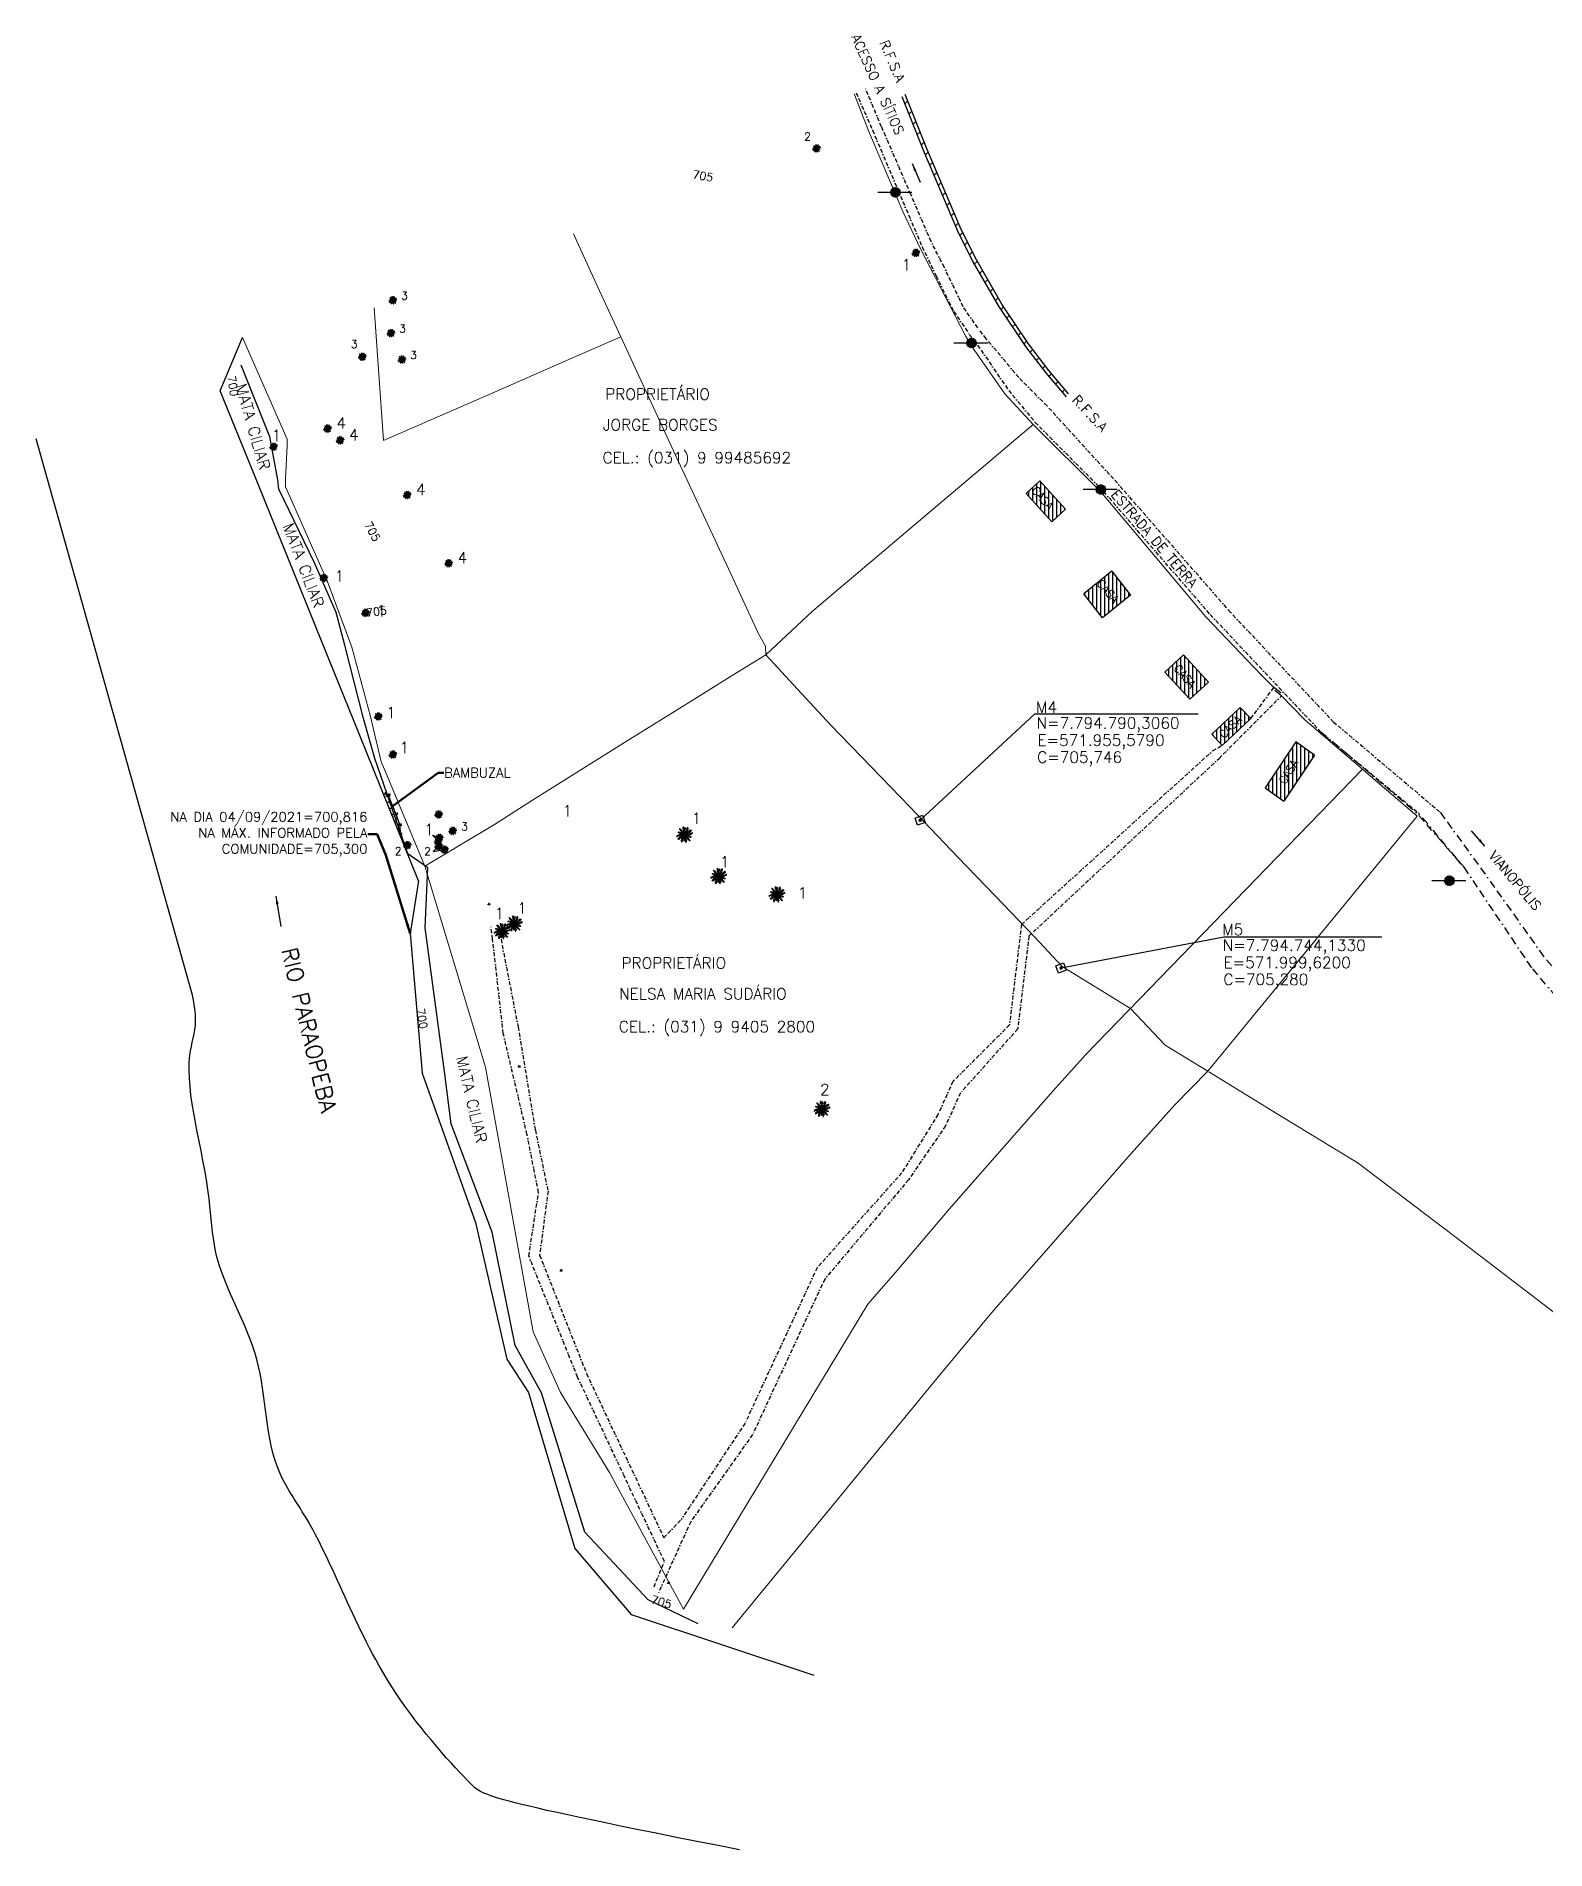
# Model space of a CAD drawing. Header units: metres. Extents: x 571679 to 576048, y 7793723 to 7796430.
# Drawn here: x 571679 to 572151, y 7794469 to 7795035 of the extents above; entities that cross this region are included whole.
import ezdxf
from ezdxf.enums import TextEntityAlignment as Align

# ---------------------------------------------------------------- set-up
doc = ezdxf.new("R2010")
doc.units = ezdxf.units.M
doc.header["$PDMODE"] = 35
doc.header["$PDSIZE"] = 0.1
doc.linetypes.add('BORDER2', pattern=[0.875, 0.25, -0.125, 0.25, -0.125, 0, -0.125])
doc.linetypes.add('CONTINUO', pattern=[0])
for name, color, linetype in [('_A', 7, 'CONTINUO'), ('_ARBUS', 7, 'CONTINUO'), ('_ARBUST', 7, 'CONTINUO'), ('_BAMB', 7, 'CONTINUO'), ('BAMBUZAL', 3, 'Continuous'), ('TOP_CASA_EDIFICAÇÕES', 2, 'Continuous'), ('TOP_LINHA CHAMADA', 1, 'CONTINUO'), ('TOP_MARCO', 3, 'Continuous'), ('TOP_PORTÃO', 3, 'Continuous'), ('TOP_POSTE', 5, 'Continuous'), ('TOP_RIO CRISTA', 1, 'Continuous'), ('TOP_RIO NA', 5, 'Continuous'), ('TOP_SHOPING', 2, 'Continuous'), ('TOP_TEXTO_NOME RUA', 2, 'Continuous'), ('TOP_TEXTO_PROPRIETÁRIOS', 2, 'Continuous'), ('TOP_Trilho', 5, 'Continuous'), ('TOP_TX03', 3, 'Continuous'), ('TOP_TXT', 2, 'Continuous'), ('TPCDSRUTE-Q', 2, 'BORDER2'), ('TPCNVELMS-Q', 3, 'Continuous')]:
    doc.layers.add(name, color=color, linetype=linetype)
doc.layers.add('TOP_ARVORES', color=8, linetype='Continuous', lineweight=9)
doc.layers.add('TOP_CERCA', color=1, linetype='CERCA_DE_ARAME', lineweight=0)
doc.styles.add('R100', font='romans.shx', dxfattribs={"height": 1.25})
doc.styles.add('ROMANS', font='romans.shx')
doc.styles.add('SIMPLEX', font='simplex', dxfattribs={"height": 0.2})
doc.styles.get("Standard").update_dxf_attribs({"font": 'simplex.shx'})
doc.linetypes.add('CERCA1', pattern='A,2,-0.5,["X",Standard,S=0.7,R=1,X=0,Y=-0.3],-1', length=3.5)
doc.linetypes.add('CERCA_DE_ARAME', pattern='A,0.15,-0.05,["X",Standard,S=0.05,R=0,X=-0.0175,Y=-0.025],-0.05', length=0.25)
doc.dimstyles.get("Standard").update_dxf_attribs({"dimtxt": 0.18, "dimasz": 0.18, "dimexe": 0.18, "dimexo": 0.0625, "dimgap": 0.09, "dimtad": 0, "dimtih": 1, "dimtoh": 1, "dimdec": 4, "dimzin": 0, "dimdsep": 46, "dimtxsty": 'Standard', "dimcen": 0.09, "dimadec": 0, "dimazin": 0, "dimtfac": 1, "dimtdec": 4, "dimtofl": 0, "dimtmove": 0, "dimatfit": 3, "dimfxl": 1, "dimtolj": 1, "dimtzin": 0, "dimarcsym": 0})

# ---------------------------------------------------------------- blocks, each defined once
blk = doc.blocks.new('*X3')
at = {"color": 0}
for p, q in [((651.16, 318.82), (652.45, 320.11)), ((651.16, 318.73), (652.53, 320.1)), ((651.16, 318.91), (652.35, 320.1)), ((651.17, 318.65), (652.61, 320.1)), ((651.17, 319.01), (652.25, 320.09)), ((651.18, 318.57), (652.69, 320.09)), ((651.19, 318.5), (652.76, 320.07)), ((651.2, 319.12), (652.14, 320.07)), ((651.21, 318.43), (652.83, 320.05)), ((651.23, 318.36), (652.9, 320.03)), ((651.24, 319.25), (652.01, 320.03)), ((651.26, 318.3), (652.96, 320.01)), ((651.28, 318.24), (653.03, 319.98)), ((651.31, 319.41), (651.86, 319.96)), ((651.31, 318.18), (653.08, 319.95)), ((651.35, 318.12), (653.14, 319.92)), ((651.38, 318.07), (653.19, 319.88)), ((651.42, 318.02), (653.25, 319.85)), ((651.46, 317.97), (653.3, 319.81)), ((651.5, 317.92), (653.34, 319.77)), ((651.54, 317.88), (653.39, 319.72)), ((651.59, 317.83), (653.43, 319.68)), ((651.63, 317.79), (653.47, 319.63)), ((651.68, 317.75), (653.51, 319.58)), ((651.74, 317.72), (653.55, 319.53)), ((651.79, 317.68), (653.58, 319.47)), ((651.85, 317.65), (653.61, 319.42)), ((651.9, 317.62), (653.64, 319.36)), ((651.97, 317.59), (653.67, 319.3)), ((652.03, 317.57), (653.69, 319.23)), ((652.1, 317.55), (653.72, 319.17)), ((652.17, 317.53), (653.73, 319.1)), ((652.24, 317.51), (653.75, 319.02)), ((652.32, 317.5), (653.76, 318.94)), ((652.4, 317.5), (653.77, 318.86)), ((652.49, 317.5), (653.77, 318.78)), ((652.58, 317.5), (653.76, 318.68)), ((652.68, 317.51), (653.75, 318.58)), ((652.8, 317.54), (653.72, 318.47)), ((652.93, 317.58), (653.68, 318.34)), ((653.09, 317.66), (653.61, 318.17))]:
    blk.add_line(p, q, dxfattribs=at)
blk = doc.blocks.new('A$C4F9E0647')
at = {"layer": 'TOP_POSTE'}
blk.add_line((0, 1.9, 844.97), (4.97, 0, 844.97), dxfattribs=at)
blk.add_ellipse((2.4, 0.98, 823.41), major_axis=(-0.299, 0.67), ratio=1, start_param=3.926991217074737, end_param=10.21017652425432, dxfattribs=at)
at = {"layer": 'TOP_POSTE', "xscale": 0.5618340001441985, "yscale": 0.5618340001441985, "zscale": 0.5618340001441985, "rotation": 339.0525717729745}
blk.add_blockref('*X3', (-403.99, -35.24, 823.41), dxfattribs=at)
blk = doc.blocks.new('A$C50B3580C')
at = {"layer": 'TOP_ARVORES', "lineweight": 0}
for p, q in [((0.38, 2.21, 754.02), (0, 2.28, 754.02)), ((0.23, 2.12, 754.02), (0.1, 1.79, 754.02)), ((0.68, 1.27, 754.02), (0.34, 1.23, 754.02)), ((0.53, 2.29, 754.02), (0.35, 1.92, 754.02)), ((0.65, 2.35, 754.02), (0.38, 2.48, 754.02)), ((0.71, 3.32, 754.02), (0.43, 3.25, 754.02)), ((0.93, 1.49, 754.02), (0.47, 1.45, 754.02)), ((0.61, 1.2, 754.02), (0.52, 0.98, 754.02)), ((0.89, 3.22, 754.02), (0.55, 3.12, 754.02)), ((0.85, 2.43, 754.02), (0.59, 2.11, 754.02)), ((1.17, 1.69, 754.02), (0.67, 1.71, 754.02)), ((0.97, 2.47, 754.02), (0.73, 2.63, 754.02)), ((0.81, 3.27, 754.02), (0.74, 3.47, 754.02)), ((0.8, 1.38, 754.02), (0.74, 1.07, 754.02)), ((1.06, 4.25, 754.02), (0.79, 4.4, 754.02)), ((1.17, 3.09, 754.02), (0.83, 2.98, 754.02)), ((1.1, 2.51, 754.02), (0.89, 2.18, 754.02)), ((1.07, 1.6, 754.02), (0.91, 1.02, 754.02)), ((1.21, 4.04, 754.02), (0.92, 4.11, 754.02)), ((1.02, 3.16, 754.02), (0.92, 3.43, 754.02)), ((1.38, 1.84, 754.02), (0.92, 1.95, 754.02)), ((1, 4.35, 754.02), (1, 4.58, 754.02)), ((1.23, 2.54, 754.02), (1.01, 2.74, 754.02)), ((1.43, 2.99, 754.02), (1.08, 2.88, 754.02)), ((1.4, 2.57, 754.02), (1.09, 2.25, 754.02)), ((1.42, 3.76, 754.02), (1.12, 3.84, 754.02)), ((1.14, 4.14, 754.02), (1.13, 4.43, 754.02)), ((1.25, 3.06, 754.02), (1.15, 3.36, 754.02)), ((1.55, 1.96, 754.02), (1.16, 2.04, 754.02)), ((1.27, 1.76, 754.02), (1.17, 1.26, 754.02)), ((1.61, 3.53, 754.02), (1.25, 3.61, 754.02)), ((1.68, 2.91, 754.02), (1.28, 2.79, 754.02)), ((1.5, 2.59, 754.02), (1.28, 2.79, 754.02)), ((1.68, 0.77, 754.02), (1.32, 0.56, 754.02)), ((1.35, 3.86, 754.02), (1.37, 4.27, 754.02)), ((1.57, 2.95, 754.02), (1.35, 3.28, 754.02)), ((1.59, 2.6, 754.02), (1.38, 2.27, 754.02)), ((1.73, 0.98, 754.02), (1.38, 0.79, 754.02)), ((1.52, 1.93, 754.02), (1.41, 1.44, 754.02)), ((1.61, 0.36, 754.02), (1.41, 0.24, 754.02)), ((1.64, 0.57, 754.02), (1.42, 0.47, 754.02)), ((1.79, 1.18, 754.02), (1.45, 1.03, 754.02)), ((1.87, 3.23, 754.02), (1.46, 3.34, 754.02)), ((1.88, 1.41, 754.02), (1.51, 1.26, 754.02)), ((1.92, 2.18, 754.02), (1.52, 2.2, 754.02)), ((1.54, 3.62, 754.02), (1.61, 4.11, 754.02)), ((1.67, 2.6, 754.02), (1.56, 2.81, 754.02)), ((1.7, 2.05, 754.02), (1.6, 1.7, 754.02)), ((1.6, 0.29, 754.02), (1.81, 0.3, 754.02)), ((1.8, 2.61, 754.02), (1.61, 2.3, 754.02)), ((1.62, 0.45, 754.02), (1.88, 0.44, 754.02)), ((1.96, 1.6, 754.02), (1.63, 1.48, 754.02)), ((2.04, 3.04, 754.02), (1.64, 3.1, 754.02)), ((1.83, 2.87, 754.02), (1.65, 3.1, 754.02)), ((1.65, 0.66, 754.02), (1.89, 0.59, 754.02)), ((1.71, 0.89, 754.02), (1.98, 0.79, 754.02)), ((1.76, 3.36, 754.02), (1.78, 3.82, 754.02)), ((1.76, 1.1, 754.02), (2.02, 0.96, 754.02)), ((1.92, 2.61, 754.02), (1.77, 2.88, 754.02)), ((2.12, 1.91, 754.02), (1.79, 1.81, 754.02)), ((1.83, 1.3, 754.02), (2.05, 1.17, 754.02)), ((2.03, 2.61, 754.02), (1.87, 2.35, 754.02)), ((2.21, 4.54, 754.02), (1.9, 4.68, 754.02)), ((2.29, 4.3, 754.02), (1.91, 4.45, 754.02)), ((2.24, 2.12, 754.02), (1.91, 2.03, 754.02)), ((1.92, 1.53, 754.02), (2.18, 1.3, 754.02)), ((1.99, 3.1, 754.02), (1.94, 3.61, 754.02)), ((2.12, 4.78, 754.02), (1.96, 4.85, 754.02)), ((2.38, 4.01, 754.02), (2, 4.26, 754.02)), ((2.13, 2.6, 754.02), (2, 2.91, 754.02)), ((2.25, 2.83, 754.02), (2.03, 2.83, 754.02)), ((2.04, 1.77, 754.02), (2.3, 1.51, 754.02)), ((2.38, 2.33, 754.02), (2.07, 2.26, 754.02)), ((2.28, 2.59, 754.02), (2.08, 2.27, 754.02)), ((2.45, 3.67, 754.02), (2.12, 3.98, 754.02)), ((2.14, 2.94, 754.02), (2.12, 3.38, 754.02)), ((2.48, 3.44, 754.02), (2.15, 3.72, 754.02)), ((2.17, 4.66, 754.02), (2.18, 5.07, 754.02)), ((2.43, 1.01, 754.02), (2.17, 0.91, 754.02)), ((2.18, 2.02, 754.02), (2.38, 1.71, 754.02)), ((2.37, 0.77, 754.02), (2.2, 0.74, 754.02)), ((2.5, 3.17, 754.02), (2.24, 3.43, 754.02)), ((2.25, 4.42, 754.02), (2.32, 4.87, 754.02)), ((2.49, 1.28, 754.02), (2.26, 1.14, 754.02)), ((2.36, 2.72, 754.02), (2.27, 3.12, 754.02)), ((2.55, 1.54, 754.02), (2.3, 1.34, 754.02)), ((2.32, 4.22, 754.02), (2.43, 4.64, 754.02)), ((2.33, 2.25, 754.02), (2.51, 1.92, 754.02)), ((2.62, 1.83, 754.02), (2.33, 1.59, 754.02)), ((2.34, 0.65, 754.02), (2.48, 0.54, 754.02)), ((2.39, 3.93, 754.02), (2.52, 4.35, 754.02)), ((2.39, 0.85, 754.02), (2.45, 0.56, 754.02)), ((2.63, 4.12, 754.02), (2.41, 4.57, 754.02)), ((2.46, 2.42, 754.02), (2.59, 2.12, 754.02)), ((2.46, 1.15, 754.02), (2.55, 0.9, 754.02)), ((2.47, 3.53, 754.02), (2.65, 3.85, 754.02)), ((2.49, 3.32, 754.02), (2.7, 3.64, 754.02)), ((2.65, 2.66, 754.02), (2.51, 2.96, 754.02)), ((2.52, 1.39, 754.02), (2.64, 1.12, 754.02)), ((2.79, 1.75, 754.02), (2.54, 1.5, 754.02)), ((2.71, 4.42, 754.02), (2.58, 4.62, 754.02)), ((2.77, 2.83, 754.02), (2.59, 3.15, 754.02)), ((2.6, 4.04, 754.02), (2.93, 4.26, 754.02)), ((2.75, 4.63, 754.02), (2.63, 4.83, 754.02)), ((2.86, 1.49, 754.02), (2.64, 1.31, 754.02)), ((2.94, 0.96, 754.02), (2.66, 0.76, 754.02)), ((2.9, 1.28, 754.02), (2.67, 1.04, 754.02)), ((2.68, 4.29, 754.02), (2.92, 4.49, 754.02)), ((2.95, 0.73, 754.02), (2.69, 0.49, 754.02)), ((2.92, 3.05, 754.02), (2.72, 3.37, 754.02)), ((2.72, 2.75, 754.02), (3.03, 2.81, 754.02)), ((2.73, 4.5, 754.02), (2.95, 4.74, 754.02)), ((2.74, 2.36, 754.02), (2.83, 1.96, 754.02)), ((2.75, 1.88, 754.02), (2.98, 1.7, 754.02)), ((3.06, 3.3, 754.02), (2.8, 3.56, 754.02)), ((2.95, 0.5, 754.02), (2.8, 0.26, 754.02)), ((2.82, 2.49, 754.02), (3.02, 2.81, 754.02)), ((2.82, 1.63, 754.02), (3.03, 1.49, 754.02)), ((2.85, 2.25, 754.02), (3.07, 2.24, 754.02)), ((2.86, 2.95, 754.02), (3.19, 3.05, 754.02)), ((2.87, 1.42, 754.02), (3.1, 1.24, 754.02)), ((3.18, 3.55, 754.02), (2.92, 3.78, 754.02)), ((2.92, 1.17, 754.02), (3.15, 0.93, 754.02)), ((2.94, 0.88, 754.02), (3.27, 0.66, 754.02)), ((2.95, 0.65, 754.02), (3.22, 0.45, 754.02)), ((2.95, 0.4, 754.02), (3.11, 0.3, 754.02)), ((2.96, 2.14, 754.02), (2.98, 1.7, 754.02)), ((2.97, 2.47, 754.02), (3.11, 2.17, 754.02)), ((2.99, 3.17, 754.02), (3.31, 3.27, 754.02)), ((3.27, 3.78, 754.02), (3.05, 3.9, 754.02)), ((3.06, 2.04, 754.02), (3.46, 1.98, 754.02)), ((3.07, 2.47, 754.02), (3.23, 2.73, 754.02)), ((3.34, 3.98, 754.02), (3.08, 4.11, 754.02)), ((3.11, 1.98, 754.02), (3.16, 1.46, 754.02)), ((3.39, 4.18, 754.02), (3.13, 4.29, 754.02)), ((3.14, 3.47, 754.02), (3.47, 3.6, 754.02)), ((3.18, 2.89, 754.02), (3.58, 2.88, 754.02)), ((3.19, 2.46, 754.02), (3.33, 2.2, 754.02)), ((3.45, 4.42, 754.02), (3.21, 4.48, 754.02)), ((3.48, 4.63, 754.02), (3.22, 4.64, 754.02)), ((3.23, 3.67, 754.02), (3.59, 3.82, 754.02)), ((3.23, 1.85, 754.02), (3.64, 1.74, 754.02)), ((3.27, 2.2, 754.02), (3.45, 1.98, 754.02)), ((3.5, 4.78, 754.02), (3.29, 4.78, 754.02)), ((3.3, 2.46, 754.02), (3.49, 2.78, 754.02)), ((3.31, 3.89, 754.02), (3.65, 4.05, 754.02)), ((3.34, 1.72, 754.02), (3.33, 1.26, 754.02)), ((3.37, 4.1, 754.02), (3.72, 4.28, 754.02)), ((3.4, 3.03, 754.02), (3.5, 3.37, 754.02)), ((3.42, 4.3, 754.02), (3.78, 4.51, 754.02)), ((3.42, 2.16, 754.02), (3.82, 2.29, 754.02)), ((3.43, 2.47, 754.02), (3.54, 2.27, 754.02)), ((3.46, 4.51, 754.02), (3.68, 4.61, 754.02)), ((3.49, 4.71, 754.02), (3.69, 4.83, 754.02)), ((3.49, 1.55, 754.02), (3.85, 1.46, 754.02)), ((3.57, 1.46, 754.02), (3.49, 0.96, 754.02)), ((3.51, 2.48, 754.02), (3.72, 2.81, 754.02)), ((3.53, 2.13, 754.02), (3.76, 1.8, 754.02)), ((3.55, 3.12, 754.02), (3.94, 3.03, 754.02)), ((3.58, 3.14, 754.02), (3.7, 3.63, 754.02)), ((3.61, 2.49, 754.02), (3.83, 2.28, 754.02)), ((3.68, 2.08, 754.02), (4.02, 2.2, 754.02)), ((3.68, 1.31, 754.02), (3.98, 1.24, 754.02)), ((3.7, 2.5, 754.02), (4.01, 2.83, 754.02)), ((3.72, 3.24, 754.02), (4.18, 3.12, 754.02)), ((3.75, 1.22, 754.02), (3.73, 0.81, 754.02)), ((3.83, 3.32, 754.02), (3.93, 3.82, 754.02)), ((3.85, 2.02, 754.02), (3.95, 1.72, 754.02)), ((3.87, 2.54, 754.02), (4.09, 2.33, 754.02)), ((3.89, 1.04, 754.02), (4.18, 0.96, 754.02)), ((3.93, 3.39, 754.02), (4.44, 3.37, 754.02)), ((3.93, 1.99, 754.02), (4.28, 2.1, 754.02)), ((3.96, 0.94, 754.02), (3.97, 0.65, 754.02)), ((4, 2.57, 754.02), (4.21, 2.89, 754.02)), ((4.03, 3.47, 754.02), (4.19, 4.06, 754.02)), ((4.04, 0.83, 754.02), (4.31, 0.68, 754.02)), ((4.08, 1.92, 754.02), (4.18, 1.65, 754.02)), ((4.11, 0.73, 754.02), (4.11, 0.5, 754.02)), ((4.13, 2.61, 754.02), (4.37, 2.44, 754.02)), ((4.17, 3.58, 754.02), (4.63, 3.62, 754.02)), ((4.21, 1.86, 754.02), (4.55, 1.96, 754.02)), ((4.25, 2.65, 754.02), (4.51, 2.97, 754.02)), ((4.29, 1.81, 754.02), (4.36, 1.6, 754.02)), ((4.3, 3.7, 754.02), (4.36, 4.01, 754.02)), ((4.39, 1.75, 754.02), (4.67, 1.83, 754.02)), ((4.42, 3.81, 754.02), (4.76, 3.84, 754.02)), ((4.45, 2.73, 754.02), (4.73, 2.6, 754.02)), ((4.49, 3.88, 754.02), (4.58, 4.1, 754.02)), ((4.57, 2.78, 754.02), (4.75, 3.15, 754.02)), ((4.72, 2.86, 754.02), (5.1, 2.79, 754.02)), ((4.87, 2.95, 754.02), (5, 3.29, 754.02))]:
    blk.add_line(p, q, dxfattribs=at)
for centre, radius, start, end in [((1.88, -0.4, 754.02), 3.02, 77.2322, 126.3968), ((5.1, -3.42, 754.02), 6.44, 118.0539, 136.0226), ((2.8, 6.92, 754.02), 4.16, 236.7552, 259.3683), ((9.64, 10.2, 754.02), 10.44, 213.1493, 227.2394), ((5.76, -0.14, 754.02), 4.18, 140.0684, 175.6203), ((2.05, 0.43, 754.02), 2.2, 78.2652, 97.8714), ((6.07, -0.19, 754.02), 4.51, 142.4887, 155.6997), ((-2.24, 2.89, 754.02), 4.75, 0.8278, 26.9321), ((5.27, 6.18, 754.02), 4.49, 223.4991, 233.0264), ((95.07, -20.44, 754.02), 95.1, 166.2996, 167.2756), ((0.46, 4.9, 754.02), 2.3, 329.0895, 356.1282), ((9.68, -2.68, 754.02), 8.91, 138.667, 143.7298), ((-1.15, 0.61, 754.02), 4.1, 351.4843, 27.13), ((-0.65, 5.22, 754.02), 4.18, 320.0684, 355.6203), ((3.22, 5.48, 754.02), 3.02, 257.2322, 306.3968), ((-4.54, -5.13, 754.02), 10.44, 33.1493, 47.2394), ((1.68, -3.96, 754.02), 6.62, 75.9159, 82.2755), ((-0.42, -0.91, 754.02), 4.58, 36.7647, 49.3719), ((0.96, 1.55, 754.02), 1.87, 2.467, 30.5395), ((0, 8.5, 754.02), 6.44, 298.0539, 316.0226), ((2.3, -1.85, 754.02), 4.16, 56.7552, 79.3683)]:
    blk.add_arc(centre, radius, start, end, dxfattribs=at)
blk = doc.blocks.new('A$C39AB6676')
at = {"layer": 'TOP_MARCO'}
for p, q in [((0, 4.5, -4.7), (4.8, 6.3, -4.7)), ((1.7, 0, -4.7), (0, 4.5, -4.7)), ((6.4, 1.8, -4.7), (1.7, 0, -4.7)), ((4.8, 6.3, -4.7), (6.4, 1.8, -4.7))]:
    blk.add_line(p, q, dxfattribs=at)
at = {"layer": 'TOP_MARCO', "const_width": 1.08, "elevation": -4.7}
blk.add_lwpolyline([(3.4, 2.7, 1), (3, 3.7, 1)], format="xyb", close=True, dxfattribs=at)
blk = doc.blocks.new('SIMB_PONTO')
at = {"color": 0}
blk.add_point((0, 0), dxfattribs=at)
for tag in ['desc:', 'cota:', 'pto:']:
    blk.add_attdef(tag, (0, 0), '', height=1)

msp = doc.modelspace()

# ---------------------------------------------------------------- hatches: boundary and pattern name
at = {"layer": 'BAMBUZAL'}
h = msp.add_hatch(dxfattribs=at)
h.set_pattern_fill('CROSS', color=256, scale=0.1, style=0)
h.set_pattern_definition([(0, (7.93915, 2.7036), (0.635, 0.635), [0.3175, -0.9525]), (90, (8.0979, 2.54485), (-0.635, 0.635), [0.3175, -0.9525])])
h.paths.add_polyline_path([(571789.348, 7794798.121), (571788.294, 7794798.579), (571793.041, 7794785.941), (571792.93, 7794788.81), (571791.665, 7794792.2)])
at = {"layer": 'TOP_SHOPING'}
h = msp.add_hatch(dxfattribs=at)
h.set_pattern_fill('ANSI31', color=1, scale=10, angle=45, style=0)
h.set_pattern_definition([(90, (-44.1832, -44.917), (-1.25, 0), [])])
h.paths.add_polyline_path([(572001.042, 7794887.506), (571993.021, 7794896.323), (571988.694, 7794892.412), (571996.715, 7794883.595)])
h.paths.add_polyline_path([(572021.349, 7794860.601), (572015.45, 7794868.102), (572006.708, 7794861.089), (572012.607, 7794853.588)])
h.paths.add_polyline_path([(572037.852, 7794841.964), (572032.039, 7794836.597), (572039.919, 7794828.114), (572045.731, 7794833.48)])
h.paths.add_polyline_path([(572058.937, 7794822.09), (572055.631, 7794825.569), (572046.701, 7794817.179), (572050.007, 7794813.7)])
h.paths.add_polyline_path([(572073.053, 7794814.847), (572063.393, 7794800.43), (572069.228, 7794796.231), (572078.888, 7794810.648)])
h.paths.add_polyline_path([(571989.585, 7794893.072), (571996.072, 7794885.54), (571998.914, 7794887.987), (571992.427, 7794895.519)], flags=24)
h.paths.add_polyline_path([(572009.975, 7794864.018), (572016.462, 7794856.486), (572019.303, 7794858.934), (572012.816, 7794866.466)], flags=25)
h.paths.add_polyline_path([(572034.06, 7794837.471), (572040.547, 7794829.939), (572043.388, 7794832.386), (572036.901, 7794839.918)], flags=24)
h.paths.add_polyline_path([(572050.824, 7794815.041), (572057.795, 7794822.128), (572055.122, 7794824.758), (572048.151, 7794817.671)], flags=24)
h.paths.add_polyline_path([(572070.049, 7794800.737), (572075.185, 7794809.248), (572071.974, 7794811.186), (572066.839, 7794802.674)], flags=24)
at = {"layer": 'TOP_Trilho'}
h = msp.add_hatch(dxfattribs=at)
h.set_pattern_fill('ANSI31', color=256)
h.set_pattern_definition([(45, (-177.923, -203.967), (-2.2450640303, 2.2450640303), [])])
h.paths.add_polyline_path([(571968.435, 7794974.92), (571957.746, 7794999.86), (571950.925, 7795017.125), (571949.845, 7795016.424), (571956.585, 7794999.503), (571967.277, 7794974.463), (571972.067, 7794964.775), (571980.037, 7794950.945), (571988.479, 7794938.345), (571994.773, 7794930.236), (572001.211, 7794922.631), (572001.971, 7794923.503), (571995.822, 7794930.863), (571989.414, 7794939.177), (571981.13, 7794951.53), (571973.178, 7794965.401)])

# ---------------------------------------------------------------- linework, layer by layer
at = {"color": 3, "flags": 128}
msp.add_lwpolyline([(571736.848, 7794924.483), (571743.826, 7794941.19)], dxfattribs=at)
for points, elevation in [([(571804.926, 7794783.768), (571803.182, 7794785.684), (571805.278, 7794784.805)], 704.161), ([(571805.062, 7794782.237), (571803.386, 7794780.527), (571806.903, 7794781.135)], 704.083)]:
    msp.add_lwpolyline(points, dxfattribs=dict(at, elevation=elevation))
at = {"layer": 'BAMBUZAL', "elevation": 701.511, "flags": 128}
msp.add_lwpolyline([(571788.294, 7794798.579), (571789.348, 7794798.121), (571791.665, 7794792.2), (571792.93, 7794788.81), (571793.041, 7794785.941)], dxfattribs=at)
at = {"layer": 'TOP_CASA_EDIFICAÇÕES'}
for points in [[(571988.694, 7794892.412), (571993.021, 7794896.323)], [(572001.042, 7794887.506), (571993.021, 7794896.323)], [(571988.694, 7794892.412), (571996.715, 7794883.595), (572001.042, 7794887.506)], [(572015.45, 7794868.102), (572006.708, 7794861.089)], [(572015.45, 7794868.102), (572021.349, 7794860.601)], [(572021.349, 7794860.601), (572012.607, 7794853.588), (572006.708, 7794861.089)], [(572037.852, 7794841.964), (572032.039, 7794836.597), (572039.919, 7794828.114)], [(572045.731, 7794833.48), (572037.852, 7794841.964)], [(572045.731, 7794833.48), (572039.919, 7794828.114)], [(572055.631, 7794825.569), (572046.701, 7794817.179), (572050.007, 7794813.7)], [(572058.937, 7794822.09), (572050.007, 7794813.7)], [(572058.937, 7794822.09), (572055.631, 7794825.569)], [(572073.053, 7794814.847), (572063.393, 7794800.43), (572069.228, 7794796.231)], [(572078.888, 7794810.648), (572069.228, 7794796.231)], [(572078.888, 7794810.648), (572073.053, 7794814.847)]]:
    msp.add_lwpolyline(points, dxfattribs=at)
at = {"layer": 'TOP_CERCA', "linetype": 'CERCA1'}
for points in [[(571990.926, 7794913.995), (571982.013, 7794923.598), (571972.454, 7794937.307), (571969.873, 7794941.42), (571955.706, 7794968.829), (571950.191, 7794980.508), (571939.496, 7795005.503), (571934.991, 7795017.302)], [(571907.314, 7794841.977), (571907.299, 7794844.735), (571905.081, 7794848.562), (571896.485, 7794867.049), (571877.792, 7794907.318), (571862.023, 7794941.415), (571854.709, 7794957.142), (571847.24, 7794973.577)], [(571990.926, 7794913.995), (571921.903, 7794855.657), (571907.314, 7794841.977), (571896.877, 7794835.588), (571882.642, 7794826.736), (571864.838, 7794815.63), (571850.335, 7794806.555), (571834.465, 7794796.591), (571822.506, 7794788.988)], [(572062.176, 7794835.771), (572044.839, 7794853.912), (572012.053, 7794892.966), (571990.926, 7794913.995)], [(571907.314, 7794841.977), (571917.198, 7794831.262), (571927.636, 7794820.03), (571940.226, 7794807.028), (571952.367, 7794794.467), (571967.373, 7794778.746), (571978.996, 7794766.684), (571991.291, 7794753.847), (571999.93, 7794744.645), (572021.347, 7794731.531), (572032.173, 7794720.079), (572045.496, 7794711.904), (572035.103, 7794701.243), (572021.56, 7794686.229), (571978.637, 7794637.246), (571962.283, 7794617.682), (571896.844, 7794537.953)], [(572066.137, 7794831.793), (572062.176, 7794835.771)], [(572110.935, 7794791.632), (572075.74, 7794821.776), (572068.543, 7794829.233)], [(572093.822, 7794806.29), (572007.393, 7794717.137), (571997.056, 7794705.661), (571973.596, 7794679.007), (571964.617, 7794668.742), (571948.415, 7794649.602), (571939.236, 7794639.055)], [(571822.506, 7794788.988), (571800.747, 7794775.967), (571819.743, 7794713.148)], [(572110.935, 7794791.632), (572045.496, 7794711.904)], [(571834.652, 7794630.433), (571819.743, 7794713.148)], [(572045.781, 7794711.669), (572067.124, 7794698.597), (572092.449, 7794683.208), (572122.26, 7794660.603), (572157.265, 7794633.815), (572201.371, 7794599.987), (572232.192, 7794575.206), (572253.434, 7794546.709), (572284.606, 7794514.125), (572302.169, 7794502.502), (572309.644, 7794498.059)], [(571939.236, 7794639.055), (571881.618, 7794543.783)], [(571834.652, 7794630.433), (571843.209, 7794611.475), (571858.45, 7794586.457), (571881.618, 7794543.783)]]:
    msp.add_lwpolyline(points, dxfattribs=at)
for points, elevation in [([(571784.932, 7794950.376), (571787.875, 7794908.946), (571822.593, 7794924.065), (571846.673, 7794934.749), (571862.023, 7794941.415)], 702.707), ([(571743.826, 7794941.19), (571757.724, 7794909.368), (571757.778, 7794907.298), (571757.272, 7794897.023), (571757.27, 7794894.496), (571770.284, 7794865.159), (571777.965, 7794844.431), (571783.753, 7794822.767), (571787.154, 7794808.612), (571788.143, 7794806.155), (571800.747, 7794775.967)], 704.459)]:
    msp.add_lwpolyline(points, dxfattribs=dict(at, elevation=elevation))
at = {"layer": 'TOP_LINHA CHAMADA', "color": 1, "linetype": 'CONTINUO'}
for points in [[(572042.451, 7794823.473), (571991.34, 7794823.473), (571955.579, 7794790.306)], [(572099.875, 7794753.821), (572050.503, 7794753.815), (571999.62, 7794744.133)]]:
    msp.add_lwpolyline(points, dxfattribs=at)
at = {"layer": 'TOP_PORTÃO'}
for points in [[(572068.277, 7794830.155), (572066.137, 7794831.793)], [(572068.543, 7794829.233), (572066.403, 7794830.871)]]:
    msp.add_lwpolyline(points, dxfattribs=at)
at = {"layer": 'TOP_RIO CRISTA'}
for points in [[(571801.756, 7794775.422), (571795.478, 7794779.77), (571785.155, 7794809.554), (571781.577, 7794822.072), (571775.715, 7794845.049), (571773.03, 7794855.198), (571766.256, 7794870.721), (571755.159, 7794893.781), (571754.864, 7794896.728), (571752.278, 7794910.081), (571743.409, 7794932.514)], [(571886.211, 7794539.235), (571870.574, 7794546.729), (571850.752, 7794567.821), (571837.209, 7794611.44), (571829.022, 7794626.19), (571821.854, 7794661.642), (571808.968, 7794695.446), (571806.934, 7794711.792), (571800.898, 7794756.672), (571801.756, 7794775.422)]]:
    msp.add_lwpolyline(points, dxfattribs=at)
at = {"layer": 'TOP_RIO NA', "color": 5, "flags": 128}
msp.add_lwpolyline([(571798.806, 7794771.385), (571780.207, 7794817.342), (571770.843, 7794840.482), (571762.09, 7794862.111), (571748.657, 7794895.304), (571736.848, 7794924.483)], dxfattribs=at)
at = {"layer": 'TOP_RIO NA', "color": 5, "elevation": 704.081, "flags": 128}
msp.add_lwpolyline([(571728.173, 7794735.624), (571679.319, 7794909.501)], dxfattribs=at)
at = {"layer": 'TOP_RIO NA', "color": 5}
msp.add_lwpolyline([(571798.806, 7794771.385), (571796.204, 7794754.895), (571799.895, 7794711.316), (571816.61, 7794664.591), (571826.435, 7794621.901), (571833.209, 7794611.449), (571847.61, 7794562.71), (571865.275, 7794542.149), (571922.332, 7794523.192)], dxfattribs=at)
msp.add_open_spline([(571899.076, 7794468.623, 704.841), (571820.494, 7794484.02, 705.059), (571815.774, 7794488.106, 705.643), (571783.682, 7794522.992, 702.951), (571770.382, 7794564.213, 705.553), (571750.311, 7794591.22, 702.77), (571752.239, 7794623.016, 704.988), (571734.659, 7794648.952, 702.338), (571733.504, 7794681.232, 702.856), (571724.008, 7794710.938, 701.235), (571729.927, 7794726.178, 705.527), (571728.691, 7794732.835, 704.508), (571728.173, 7794735.624, 704.081)], degree=3, knots=[0, 0, 0, 0, 17.3444882, 46.3118351, 91.9867051, 108.8790701, 145.0504634, 181.2534851, 197.7260164, 243.0164214, 257.8216385, 268.4965858, 268.4965858, 268.4965858, 268.4965858], dxfattribs=at)
at = {"layer": 'TOP_Trilho', "flags": 128}
for points, elevation in [([(571949.845, 7795016.424), (571956.585, 7794999.503), (571967.277, 7794974.463), (571972.067, 7794964.775), (571980.037, 7794950.945), (571988.479, 7794938.345), (571994.773, 7794930.236), (572001.211, 7794922.631)], 709.383), ([(572001.971, 7794923.503), (571995.822, 7794930.863), (571989.414, 7794939.177), (571981.13, 7794951.53), (571973.178, 7794965.401), (571968.435, 7794974.92), (571957.746, 7794999.86), (571950.925, 7795017.125)], 709.432)]:
    msp.add_lwpolyline(points, dxfattribs=dict(at, elevation=elevation))
at = {"layer": 'TPCDSRUTE-Q', "ltscale": 5}
for points, elevation in [([(571935.592, 7795017.66), (571940.697, 7795005.942), (571956.22, 7794969.465), (571960.566, 7794960.411), (571966.09, 7794949.303), (571970.927, 7794942.144), (571973.554, 7794938.763), (571983.288, 7794924.607), (571991.423, 7794914.74)], 707.721), ([(571987.245, 7794757.724), (572046.985, 7794811.986)], 705.39), ([(571987.245, 7794757.724), (571983.504, 7794726.353), (571965.836, 7794708.678), (571961.161, 7794698.392), (571949.828, 7794680.129), (571923.404, 7794650.499), (571900.863, 7794601.934), (571880.899, 7794571.815)], 705.39)]:
    msp.add_lwpolyline(points, dxfattribs=dict(at, elevation=elevation))
for points in [[(571995.238, 7794919.788), (571986.397, 7794928.642), (571976.248, 7794940.763), (571973.583, 7794944.183), (571969.062, 7794950.709), (571963.149, 7794963.067), (571959, 7794971.148), (571943.507, 7795007.029), (571938.295, 7795019.34)], [(572084.797, 7794820.996), (572052.622, 7794855.241), (572016.057, 7794896.971), (571995.238, 7794919.788)], [(572080.858, 7794817.869), (572045.996, 7794854.858), (572012.684, 7794893.329), (571991.423, 7794914.74)], [(572049.006, 7794809.621), (572068.543, 7794829.233)], [(572058.937, 7794822.09), (572066.137, 7794831.793)], [(572080.858, 7794817.869), (572111.471, 7794792.446)], [(572084.797, 7794820.996), (572118.122, 7794792.819)], [(572046.985, 7794811.986), (572050.007, 7794813.7)], [(571989.595, 7794754.13), (572049.006, 7794809.621)], [(571872.408, 7794550.778), (571875.644, 7794558.717), (571848.516, 7794616.308), (571833.265, 7794654.15), (571836.305, 7794673.984), (571832.694, 7794692.193), (571825.292, 7794723.708), (571821.93, 7794753.189), (571821.413, 7794757.29)], [(571823.725, 7794757.539), (571829.926, 7794725.718), (571835.314, 7794693.44), (571839.272, 7794674.425), (571836.66, 7794654.419), (571851.314, 7794617.393), (571875.479, 7794566.084), (571880.899, 7794571.815)], [(571989.595, 7794754.13), (571986.072, 7794725.092), (571968.186, 7794705.084), (571963.512, 7794694.797), (571951.947, 7794677.968), (571925.754, 7794646.905), (571903.214, 7794598.34), (571883.86, 7794571.13)], [(571883.86, 7794571.13), (571873.773, 7794548.829)]]:
    msp.add_lwpolyline(points, dxfattribs=at)
at = {"layer": 'TPCDSRUTE-Q', "ltscale": 10, "elevation": 707.596, "flags": 128}
for points in [[(572146.738, 7794744.243), (572125.595, 7794775.606), (572110.93, 7794792.417), (572080.858, 7794817.869)], [(572125.595, 7794775.606), (572111.47, 7794792.447)], [(572125.595, 7794775.606), (572111.471, 7794792.446)], [(572200.041, 7794688.007), (572159.454, 7794729.185), (572146.738, 7794744.243)]]:
    msp.add_lwpolyline(points, dxfattribs=at)
at = {"layer": 'TPCDSRUTE-Q', "ltscale": 10, "flags": 128}
msp.add_lwpolyline([(572118.122, 7794792.819), (572130.647, 7794775.606), (572150.791, 7794747.281), (572163.509, 7794732.984), (572203.905, 7794692.407), (572239.037, 7794653.798), (572265.603, 7794633.616), (572294.368, 7794619.029), (572317.19, 7794612.43), (572355.894, 7794609.368), (572387.58, 7794611.922), (572406.912, 7794615.439), (572428.416, 7794619.612), (572447.193, 7794619.711), (572481.687, 7794622.002), (572531.267, 7794627.385), (572549.471, 7794630.601), (572575.036, 7794631.931), (572607.178, 7794626.332), (572650.613, 7794602.394), (572678.165, 7794570.698), (572694.196, 7794548.659), (572713.278, 7794528.277), (572722.958, 7794520.326), (572731.626, 7794516.925), (572743.963, 7794509.128), (572766.031, 7794496.96), (572788.344, 7794501.9), (572797.794, 7794506.914), (572803.378, 7794508.234), (572822.588, 7794508.689), (572837.902, 7794508.996), (572856.484, 7794515.273)], dxfattribs=at)

# ---------------------------------------------------------------- block references
at = {"layer": '_A', "color": 3}
ref = msp.add_blockref('SIMB_PONTO', (571820.627, 7794764.065, 703.377), dxfattribs=at)
ref.add_attrib('PONTO', 'M4A', (571820.697, 7794764.135, 703.377), dxfattribs={"layer": '0', "color": 1, "height": 0.15, "style": 'SIMPLEX'})
ref.add_attrib('DESC', 'A', (571820.697, 7794764.315, 703.377), dxfattribs={"layer": '0', "color": 4, "height": 0.15, "style": 'SIMPLEX'})
ref.add_attrib('COTA', '703,377', (571820.372, 7794763.845, 703.377), dxfattribs={"layer": '0', "color": 2, "height": 0.15, "style": 'SIMPLEX'})
ref = msp.add_blockref('SIMB_PONTO', (571830.071, 7794713.358, 702.752), dxfattribs=at)
ref.add_attrib('PONTO', 'M4A1', (571830.141, 7794713.428, 702.752), dxfattribs={"layer": '0', "color": 1, "height": 0.15, "style": 'SIMPLEX'})
ref.add_attrib('DESC', 'A', (571830.141, 7794713.608, 702.752), dxfattribs={"layer": '0', "color": 4, "height": 0.15, "style": 'SIMPLEX'})
ref.add_attrib('COTA', '702,752', (571829.816, 7794713.138, 702.752), dxfattribs={"layer": '0', "color": 2, "height": 0.15, "style": 'SIMPLEX'})
ref = msp.add_blockref('SIMB_PONTO', (571843.172, 7794649.649, 704.465), dxfattribs=at)
ref.add_attrib('PONTO', 'M4A2', (571843.242, 7794649.719, 704.465), dxfattribs={"layer": '0', "color": 1, "height": 0.15, "style": 'SIMPLEX'})
ref.add_attrib('DESC', 'A', (571843.242, 7794649.899, 704.465), dxfattribs={"layer": '0', "color": 4, "height": 0.15, "style": 'SIMPLEX'})
ref.add_attrib('COTA', '704,465', (571842.917, 7794649.429, 704.465), dxfattribs={"layer": '0', "color": 2, "height": 0.15, "style": 'SIMPLEX'})
ref = msp.add_blockref('SIMB_PONTO', (571876.751, 7794552.017, 705.091), dxfattribs=at)
ref.add_attrib('PONTO', 'M4A3', (571876.821, 7794552.087, 705.091), dxfattribs={"layer": '0', "color": 1, "height": 0.15, "style": 'SIMPLEX'})
ref.add_attrib('DESC', 'A', (571876.821, 7794552.267, 705.091), dxfattribs={"layer": '0', "color": 4, "height": 0.15, "style": 'SIMPLEX'})
ref.add_attrib('COTA', '705,091', (571876.506, 7794551.797, 705.091), dxfattribs={"layer": '0', "color": 2, "height": 0.15, "style": 'SIMPLEX'})
at = {"layer": '_ARBUS', "color": 3}
ref = msp.add_blockref('SIMB_PONTO', (571795.244, 7794891.944, 703.449), dxfattribs=at)
ref.add_attrib('PONTO', '119', (571795.314, 7794892.014, 703.449), dxfattribs={"layer": '0', "color": 1, "height": 0.15, "style": 'SIMPLEX'})
ref.add_attrib('DESC', 'ARBUS', (571795.314, 7794892.194, 703.449), dxfattribs={"layer": '0', "color": 4, "height": 0.15, "style": 'SIMPLEX'})
ref.add_attrib('COTA', '703,449', (571794.989, 7794891.724, 703.449), dxfattribs={"layer": '0', "color": 2, "height": 0.15, "style": 'SIMPLEX'})
ref = msp.add_blockref('SIMB_PONTO', (571808.217, 7794870.615, 704.109), dxfattribs=at)
ref.add_attrib('PONTO', '118', (571808.287, 7794870.685, 704.109), dxfattribs={"layer": '0', "color": 1, "height": 0.15, "style": 'SIMPLEX'})
ref.add_attrib('DESC', 'ARBUS', (571808.287, 7794870.865, 704.109), dxfattribs={"layer": '0', "color": 4, "height": 0.15, "style": 'SIMPLEX'})
ref.add_attrib('COTA', '704,109', (571807.972, 7794870.395, 704.109), dxfattribs={"layer": '0', "color": 2, "height": 0.15, "style": 'SIMPLEX'})
at = {"layer": '_ARBUST', "color": 3}
ref = msp.add_blockref('SIMB_PONTO', (571770.355, 7794912.693, 704.36), dxfattribs=at)
ref.add_attrib('PONTO', '160', (571770.425, 7794912.763, 704.36), dxfattribs={"layer": '0', "color": 1, "height": 0.15, "style": 'SIMPLEX'})
ref.add_attrib('DESC', 'ARBUST', (571770.425, 7794912.943, 704.36), dxfattribs={"layer": '0', "color": 4, "height": 0.15, "style": 'SIMPLEX'})
ref.add_attrib('COTA', '704,360', (571770.1, 7794912.473, 704.36), dxfattribs={"layer": '0', "color": 2, "height": 0.15, "style": 'SIMPLEX'})
ref = msp.add_blockref('SIMB_PONTO', (571774.302, 7794909.037, 703.931), dxfattribs=at)
ref.add_attrib('PONTO', '159', (571774.372, 7794909.107, 703.931), dxfattribs={"layer": '0', "color": 1, "height": 0.15, "style": 'SIMPLEX'})
ref.add_attrib('DESC', 'ARBUST', (571774.372, 7794909.287, 703.931), dxfattribs={"layer": '0', "color": 4, "height": 0.15, "style": 'SIMPLEX'})
ref.add_attrib('COTA', '703,931', (571774.057, 7794908.817, 703.931), dxfattribs={"layer": '0', "color": 2, "height": 0.15, "style": 'SIMPLEX'})
at = {"layer": '_BAMB', "color": 3}
ref = msp.add_blockref('SIMB_PONTO', (571788.294, 7794798.579, 701.511), dxfattribs=at)
ref.add_attrib('PONTO', '141', (571788.364, 7794798.649, 701.511), dxfattribs={"layer": '0', "color": 1, "height": 0.15, "style": 'SIMPLEX'})
ref.add_attrib('DESC', 'BAMB', (571788.364, 7794798.829, 701.511), dxfattribs={"layer": '0', "color": 4, "height": 0.15, "style": 'SIMPLEX'})
ref.add_attrib('COTA', '701,511', (571788.069, 7794798.359, 701.511), dxfattribs={"layer": '0', "color": 2, "height": 0.15, "style": 'SIMPLEX'})
ref = msp.add_blockref('SIMB_PONTO', (571789.348, 7794798.121, 702.736), dxfattribs=at)
ref.add_attrib('PONTO', '142', (571789.418, 7794798.191, 702.736), dxfattribs={"layer": '0', "color": 1, "height": 0.15, "style": 'SIMPLEX'})
ref.add_attrib('DESC', 'BAMB', (571789.418, 7794798.371, 702.736), dxfattribs={"layer": '0', "color": 4, "height": 0.15, "style": 'SIMPLEX'})
ref.add_attrib('COTA', '702,736', (571789.093, 7794797.901, 702.736), dxfattribs={"layer": '0', "color": 2, "height": 0.15, "style": 'SIMPLEX'})
ref = msp.add_blockref('SIMB_PONTO', (571791.665, 7794792.2, 704.116), dxfattribs=at)
ref.add_attrib('PONTO', '143', (571791.735, 7794792.27, 704.116), dxfattribs={"layer": '0', "color": 1, "height": 0.15, "style": 'SIMPLEX'})
ref.add_attrib('DESC', 'BAMB', (571791.735, 7794792.45, 704.116), dxfattribs={"layer": '0', "color": 4, "height": 0.15, "style": 'SIMPLEX'})
ref.add_attrib('COTA', '704,116', (571791.43, 7794791.98, 704.116), dxfattribs={"layer": '0', "color": 2, "height": 0.15, "style": 'SIMPLEX'})
ref = msp.add_blockref('SIMB_PONTO', (571792.93, 7794788.81, 704.074), dxfattribs=at)
ref.add_attrib('PONTO', '144', (571793, 7794788.88, 704.074), dxfattribs={"layer": '0', "color": 1, "height": 0.15, "style": 'SIMPLEX'})
ref.add_attrib('DESC', 'BAMB', (571793, 7794789.06, 704.074), dxfattribs={"layer": '0', "color": 4, "height": 0.15, "style": 'SIMPLEX'})
ref.add_attrib('COTA', '704,074', (571792.675, 7794788.59, 704.074), dxfattribs={"layer": '0', "color": 2, "height": 0.15, "style": 'SIMPLEX'})
ref = msp.add_blockref('SIMB_PONTO', (571793.041, 7794785.941, 704.146), dxfattribs=at)
ref.add_attrib('PONTO', '145', (571793.111, 7794786.011, 704.146), dxfattribs={"layer": '0', "color": 1, "height": 0.15, "style": 'SIMPLEX'})
ref.add_attrib('DESC', 'BAMB', (571793.111, 7794786.191, 704.146), dxfattribs={"layer": '0', "color": 4, "height": 0.15, "style": 'SIMPLEX'})
ref.add_attrib('COTA', '704,146', (571792.796, 7794785.721, 704.146), dxfattribs={"layer": '0', "color": 2, "height": 0.15, "style": 'SIMPLEX'})
at = {"layer": 'TOP_ARVORES', "rotation": 0.3546321710649733}
for p, xscale, yscale, zscale in [((571921.924, 7794998.952, 328.948), 0.4999999999999997, 0.4999999999999997, 0.4999999999999997), ((571952.976, 7794966.307, 330.096), 0.4999999999999997, 0.4999999999999997, 0.4999999999999997), ((571789.508, 7794951.509, 325.174), 0.4999999999999996, 0.4999999999999996, 0.4999999999999996), ((571788.909, 7794941.251, 325.418), 0.4999999999999996, 0.4999999999999996, 0.4999999999999996), ((571779.961, 7794933.861, 326.089), 0.4999999999999996, 0.4999999999999996, 0.4999999999999996), ((571792.359, 7794932.982, 325.216), 0.4999999999999996, 0.4999999999999996, 0.4999999999999996), ((571769.092, 7794911.397, 327.423), 0.4999999999999997, 0.4999999999999997, 0.4999999999999997), ((571752.225, 7794905.736, 327.295), 0.4999999999999998, 0.4999999999999998, 0.4999999999999998), ((571773.039, 7794907.74, 326.994), 0.4999999999999997, 0.4999999999999997, 0.4999999999999997), ((571793.982, 7794890.648, 326.512), 0.4999999999999997, 0.4999999999999997, 0.4999999999999997), ((571806.955, 7794869.318, 327.172), 0.4999999999999997, 0.4999999999999997, 0.4999999999999997), ((571767.923, 7794864.705, 327.675), 0.4999999999999997, 0.4999999999999997, 0.4999999999999997), ((571780.968, 7794853.815, 328.206), 0.4999999999999998, 0.4999999999999998, 0.4999999999999998), ((571784.954, 7794821.463, 326.622), 0.4999999999999998, 0.4999999999999998, 0.4999999999999998), ((571789.52, 7794809.55, 327.099), 0.4999999999999998, 0.4999999999999998, 0.4999999999999998), ((571803.836, 7794790.837, 326.972), 0.4999999999999997, 0.4999999999999997, 0.4999999999999997), ((571808.216, 7794785.676, 327.328), 0.4999999999999996, 0.4999999999999996, 0.4999999999999996), ((571794.046, 7794781.214, 326.824), 0.4999999999999996, 0.4999999999999996, 0.4999999999999996), ((571803.664, 7794782.472, 327.225), 0.4999999999999998, 0.4999999999999998, 0.4999999999999998), ((571803.799, 7794780.941, 327.146), 0.4999999999999997, 0.4999999999999997, 0.4999999999999997), ((571804.016, 7794783.508, 327.228), 0.4999999999999998, 0.4999999999999998, 0.4999999999999998), ((571805.641, 7794779.838, 327.088), 0.4999999999999997, 0.4999999999999997, 0.4999999999999997)]:
    msp.add_blockref('A$C50B3580C', p, dxfattribs=dict(at, xscale=xscale, yscale=yscale, zscale=zscale))
at = {"layer": 'TOP_ARVORES', "rotation": 0.3546321710649732}
for p in [(571879.451, 7794783.233, -49.079), (571890.114, 7794770.267, -48.961), (571908.309, 7794764.571, -48.647), (571826.226, 7794755.427, -50.82), (571822.385, 7794753.086, -50.53), (571922.403, 7794697.532, -48.729)]:
    msp.add_blockref('A$C50B3580C', p, dxfattribs=at)
at = {"layer": 'TOP_MARCO', "rotation": 180.0000661530245}
for p, xscale, yscale, zscale in [((571957.191, 7794791.89, 1039.95), 0.4999999999999975, 0.4999999999999975, 0.4999999999999975), ((572001.232, 7794745.717, 1039.484), 0.4999999999999976, 0.4999999999999976, 0.4999999999999976)]:
    msp.add_blockref('A$C39AB6676', p, dxfattribs=dict(at, xscale=xscale, yscale=yscale, zscale=zscale))
at = {"layer": 'TOP_POSTE', "xscale": 1.999999999999998, "yscale": 1.999999999999998, "zscale": 1.999999999999998, "rotation": 200.9474281758957}
for p in [(571951.632, 7794990.061, -939.407), (571975.442, 7794942.983, -939.499), (572015.855, 7794897.166, -1646.812), (572124.785, 7794774.973, -940.539)]:
    msp.add_blockref('A$C4F9E0647', p, dxfattribs=at)

# ---------------------------------------------------------------- texts
at = {"layer": 'TOP_TEXTO_NOME RUA', "ltscale": 1.6, "style": 'ROMANS'}
for s, height, rotation, p in [('ACESSO A SÍTIOS', 3, 294.47597, (571933.921, 7795035.093)), ('CASA', 2.5, 310.73848, (571990.234, 7794893.277)), ('ESTRADA DE TERRA', 3, 310.73848, (572015.056, 7794891.967)), ('CASA', 2.5, 310.73848, (572010.623, 7794864.223)), ('CASA', 2.5, 310.73848, (572034.708, 7794837.676)), ('CASA', 2.5, 45.47329, (572050.567, 7794815.671)), ('CASA', 2.5, 58.89421, (572069.653, 7794801.289)), ('VIANOPÓLIS', 3, 310.1274, (572133.121, 7794779.126)), ('RIO PARAOPEBA', 5, 283.81672, (571755.819, 7794749.794))]:
    msp.add_text(s, height=height, rotation=rotation, dxfattribs=at).set_placement(p)
at = {"layer": 'TOP_TEXTO_PROPRIETÁRIOS', "color": 5, "style": 'R100'}
for rotation, p in [(293.00142, (571942.832, 7795033.31, -1010.85)), (313.1899, (572002.832, 7794921.466, -1010.85))]:
    msp.add_text('R.F.S.A', height=3, rotation=rotation, dxfattribs=at).set_placement(p)
at = {"layer": 'TOP_TX03', "style": 'ROMANS'}
for s, height, rotation, p in [('2', 2.45, 359.97965, (571919.294, 7795005.189)), ('1', 3.5, 359.97965, (571949.776, 7794965.64)), ('3', 2.45, 359.97965, (571793.37, 7794955.422, -2.154)), ('3', 2.45, 359.97965, (571792.77, 7794945.164, -1.91)), ('3', 2.45, 359.97965, (571777.666, 7794940.32)), ('3', 2.45, 359.97965, (571796.221, 7794936.894, -2.112)), ('MATA CILIAR', 3.5, 286.03843, (571744.894, 7794927.102)), ('PROPRIETÁRIO', 3.5, 359.97965, (571857.153, 7794925.233)), ('4', 3.5, 359.97965, (571773.15, 7794916.17, 0.251)), ('JORGE BORGES', 3.5, 359.97965, (571856.413, 7794915.626)), ('1', 3.5, 359.97965, (571752.907, 7794912.302)), ('4', 3.5, 359.97965, (571777.097, 7794912.513, -0.178)), ('4', 3.5, 359.97965, (571798.039, 7794895.421, -0.66)), ('MATA CILIAR', 3.5, 290.95694, (571759.54, 7794883.572)), ('4', 3.5, 359.97965, (571811.012, 7794874.092)), ('1', 3.5, 359.97965, (571772.587, 7794868.374, -0.531)), ('1', 3.5, 359.97965, (571785.632, 7794857.484)), ('1', 3.5, 359.97965, (571788.699, 7794825.685)), ('M4', 3.5, 359.97965, (571991.771, 7794827.379)), ('N=7.794.790,3060', 3.5, 359.97965, (571991.962, 7794822.461)), ('E=571.955,5790', 3.5, 359.97965, (571992.24, 7794817.07, 28.504)), ('1', 3.5, 359.97965, (571792.855, 7794814.774)), ('1', 3.5, 359.97965, (571843.803, 7794795.028)), ('1', 3.5, 359.97965, (571800.573, 7794789.172)), ('3', 2.45, 359.97965, (571812.078, 7794789.589)), ('1', 3.5, 359.97965, (571884.175, 7794792.642)), ('2', 2.45, 359.97965, (571791.417, 7794781.887, -2.124)), ('2', 2.45, 359.97965, (571800.532, 7794781.819)), ('1', 3.5, 359.97965, (571892.99, 7794779.057)), ('1', 3.5, 359.97965, (571917.323, 7794769.345)), ('1', 3.5, 359.97965, (571822.571, 7794762.947)), ('1', 3.5, 359.97965, (571829.689, 7794764.62)), ('M5', 3.5, 359.97965, (572049.963, 7794757.917, 705.28)), ('PROPRIETÁRIO', 3.5, 359.97965, (571862.239, 7794747.453)), ('N=7.794.744,1330', 3.5, 359.97965, (572050.154, 7794752.999, 705.28)), ('E=571.999,6200', 3.5, 359.97965, (572050.431, 7794747.609, 733.784)), ('NELSA MARIA SUDÁRIO', 3.5, 359.97965, (571861.5, 7794737.847)), ('MATA CILIAR', 3.5, 283.3035, (571813.924, 7794717.006)), ('2', 3.5, 359.97965, (571924.301, 7794707.873))]:
    msp.add_text(s, height=height, rotation=rotation, dxfattribs=at).set_placement(p, align=Align.TOP_LEFT)
for s, p in [('CEL.: (031) 9 99485692', (571856.312, 7794901.858)), ('C=705,746', (571992.166, 7794808.299, 28.504)), ('C=705,280', (572050.357, 7794738.837, 733.784)), ('CEL.: (031) 9 9405 2800', (571861.398, 7794724.079))]:
    msp.add_text(s, height=3.5, rotation=359.97965, dxfattribs=at).set_placement(p)
at = {"layer": 'TOP_TXT', "insert": (571806.834, 7794805.164, 759.075), "char_height": 3, "attachment_point": 4, "style": 'SIMPLEX'}
msp.add_mtext('BAMBUZAL', dxfattribs=at)
at = {"layer": 'TOP_TXT', "insert": (571782.814, 7794785.929, -3.222), "char_height": 3, "width": 78.13213, "attachment_point": 6, "style": 'SIMPLEX'}
msp.add_mtext('NA DIA 04/09/2021=700,816\\PNA MÁX. INFORMADO PELA COMUNIDADE=705,300', dxfattribs=at)
at = {"layer": 'TPCNVELMS-Q', "style": 'SIMPLEX'}
for s, rotation, p in [('705', 349.51913, (571884.306, 7794991.002, 705)), ('700', 278.84821, (571739.061, 7794928.983, 700)), ('705', 298.20055, (571781.76, 7794882.802, 705)), ('705', 7.90928, (571782.659, 7794853.865, 705)), ('700', 279.46963, (571798.133, 7794731.305, 700)), ('705', 343.98972, (571871.289, 7794545.749, 705))]:
    msp.add_text(s, height=2.5, rotation=rotation, dxfattribs=at).set_placement(p)

# ---------------------------------------------------------------- leaders
at = {"layer": 'TOP_TEXTO_NOME RUA', "ltscale": 1.6}
for points in [[(571953.068, 7794995.539), (571955.586, 7794989.71)], [(572132.068, 7794782.246), (572127.876, 7794787.014)], [(571754.239, 7794766.564), (571755.805, 7794757.061)]]:
    msp.add_leader(points, dimstyle='Standard', override={"dimasz": 2.5, "dimgap": 0.09, "dimtad": 0}, dxfattribs=at)
at = {"layer": 'TOP_TXT', "annotation_type": 0, "has_hookline": 1}
for points, override, hookline_direction, text_width in [([(571790.552, 7794794.629, 759.075), (571804.909, 7794805.144, 759.075), (571806.744, 7794805.164, 759.075)], {"dimasz": 0.5, "dimclrd": 1, "dimlwd": 65535}, 0, 23.429), ([(571796.204, 7794754.895, -3.222), (571788.594, 7794779.364, -3.222), (571785.904, 7794785.929, -3.222), (571782.904, 7794785.929, -3.222)], {"dimasz": 3, "dimclrd": 1, "dimlwd": 65535}, 1, 68.286)]:
    msp.add_leader(points, dimstyle='Standard', override=override, dxfattribs=dict(at, hookline_direction=hookline_direction, text_width=text_width))

doc.saveas('drawing.dxf')
